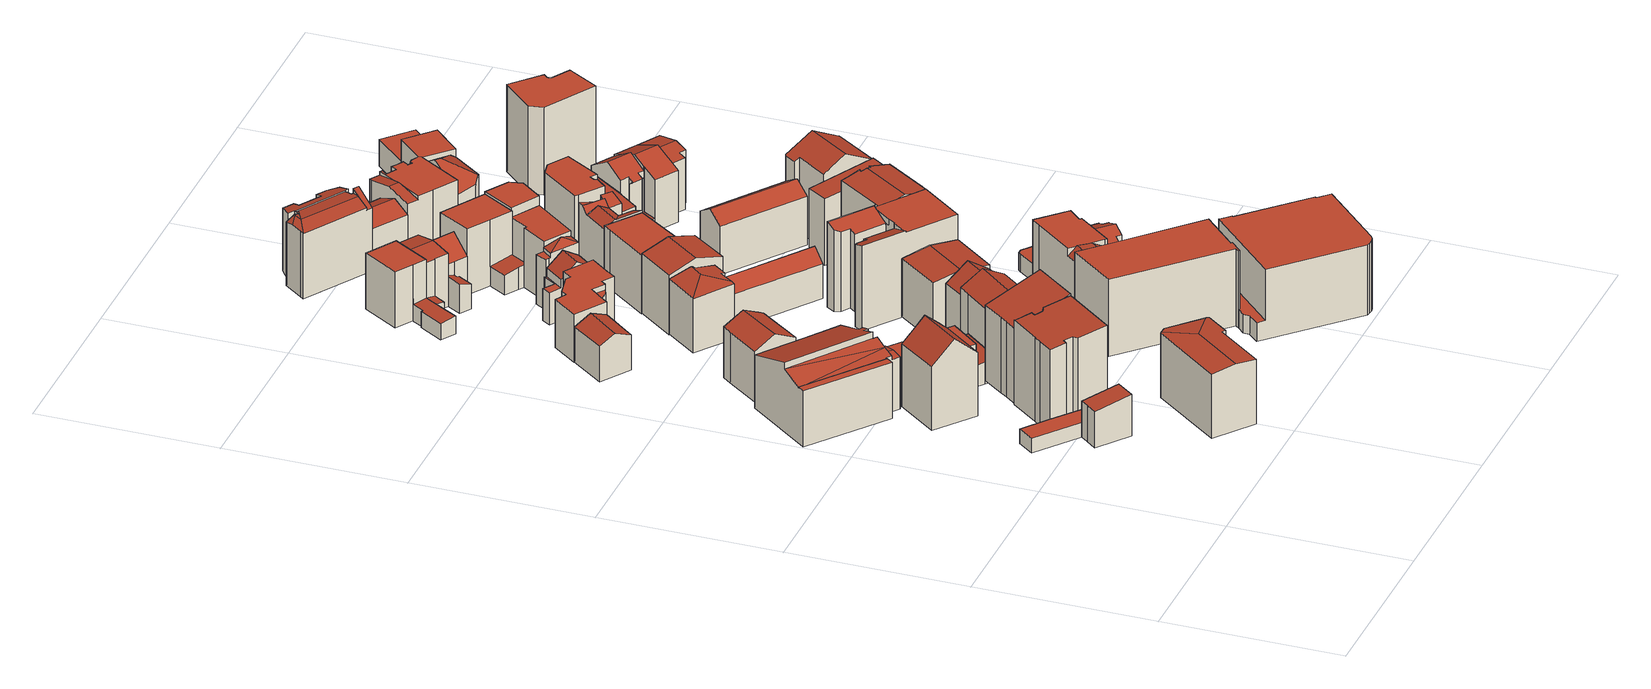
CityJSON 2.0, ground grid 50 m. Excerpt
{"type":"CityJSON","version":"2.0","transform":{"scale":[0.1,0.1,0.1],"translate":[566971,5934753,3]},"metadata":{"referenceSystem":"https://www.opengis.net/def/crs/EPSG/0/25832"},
"CityObjects":{
"building1":{"type":"Building","attributes":{"Gemeindeschluessel":"02000000","Geometrietyp2DReferenz":"3000","function":"31001_1120","roofType":"1000","measuredHeight":12.11,"storeysAboveGround":3},"geometry":[{"type":"MultiSurface","lod":"2","boundaries":[[[0,1,2,3]],[[0,4,5,1]],[[5,4,6,7]],[[8,7,6,9]],[[2,8,9,3]],[[0,3,9,6,4]],[[1,5,7,8,2]]],"semantics":{"surfaces":[{"type":"WallSurface"},{"type":"GroundSurface"},{"type":"RoofSurface"}],"values":[0,0,0,0,0,1,2]}}]},
"building2":{"type":"Building","attributes":{"Gemeindeschluessel":"02000000","Geometrietyp2DReferenz":"3000","function":"31001_1120","roofType":"1000","measuredHeight":4.29,"storeysAboveGround":4},"geometry":[{"type":"MultiSurface","lod":"2","boundaries":[[[10,11,12,13]],[[14,15,16,4]],[[15,14,13,12]],[[4,16,17,18]],[[11,10,18,17]],[[18,10,13,14,4]],[[11,17,16,15,12]]],"semantics":{"surfaces":[{"type":"WallSurface"},{"type":"GroundSurface"},{"type":"RoofSurface"}],"values":[0,0,0,0,0,1,2]}}]},
"building3":{"type":"Building","attributes":{"Gemeindeschluessel":"02000000","Geometrietyp2DReferenz":"3000","function":"31001_1010","roofType":"3100","measuredHeight":24.56,"storeysAboveGround":5},"geometry":[{"type":"MultiSurface","lod":"2","boundaries":[[[19,20,21,22,23]],[[24,23,22,25]],[[25,22,21,26]],[[27,28,29,24,25,26]],[[24,29,30,19,23]],[[27,26,21,20,31]],[[30,29,28,32]],[[32,28,27,31]],[[32,31,20,19,30]]],"semantics":{"surfaces":[{"type":"RoofSurface"},{"type":"WallSurface"},{"type":"GroundSurface"}],"values":[0,1,1,2,1,1,1,1,0]}}]},
"building4":{"type":"Building","attributes":{"Gemeindeschluessel":"02000000","Geometrietyp2DReferenz":"3000","function":"31001_3030","roofType":"2100","measuredHeight":20.16,"storeysAboveGround":3},"geometry":[{"type":"MultiSurface","lod":"2","boundaries":[[[33,34,35,36]],[[37,38,39]],[[40,41,42,37,39]],[[43,44,45,46,47,48,49,50,51]],[[37,52,53,54,38]],[[55,56,57,58]],[[56,59,60,57]],[[39,35,34,40]],[[61,51,50,62]],[[62,50,49,63]],[[63,49,48,64]],[[64,48,47,65]],[[65,47,46,66]],[[54,45,44,38]],[[67,68,69,70,71,72,73,61,62,63,64,65,66]],[[73,72,36,35,39,38,44,43]],[[69,68,59,56,55]],[[68,67,53,52,60,59]],[[67,66,46,45,54,53]],[[61,73,43,51]],[[70,69,55,58,42,41]],[[58,57,60,52,37,42]],[[72,71,33,36]],[[71,70,41,40,34,33]]],"semantics":{"surfaces":[{"type":"RoofSurface"},{"type":"WallSurface"},{"type":"GroundSurface"}],"values":[0,0,0,0,0,0,0,1,1,1,1,1,1,1,2,1,1,1,1,1,1,1,1,1]}}]},
"building5":{"type":"Building","attributes":{"Gemeindeschluessel":"02000000","Geometrietyp2DReferenz":"3000","function":"31001_1120","roofType":"1000","measuredHeight":26.49,"storeysAboveGround":6},"geometry":[{"type":"MultiSurface","lod":"2","boundaries":[[[74,75,76,77]],[[77,76,78,79]],[[79,78,80,81]],[[81,80,82,83]],[[83,82,84,85]],[[85,84,86,87]],[[87,86,88,89]],[[89,88,90,91]],[[92,93,94,95]],[[95,94,96,97]],[[97,96,98,99]],[[99,98,100,101]],[[101,100,75,74]],[[102,103,93,92]],[[103,102,91,90]],[[91,102,92,95,97,99,101,74,77,79,81,83,85,87,89]],[[103,90,88,86,84,82,80,78,76,75,100,98,96,94,93]]],"semantics":{"surfaces":[{"type":"WallSurface"},{"type":"GroundSurface"},{"type":"RoofSurface"}],"values":[0,0,0,0,0,0,0,0,0,0,0,0,0,0,0,1,2]}}]},
"building6":{"type":"Building","attributes":{"Gemeindeschluessel":"02000000","Geometrietyp2DReferenz":"3000","function":"31001_1120","roofType":"3200","measuredHeight":19.42,"storeysAboveGround":4},"geometry":[{"type":"MultiSurface","lod":"2","boundaries":[[[104,105,106,107,108]],[[109,110,111,112,113,105,104]],[[114,108,107,115]],[[116,112,111,117]],[[117,111,110,118]],[[118,110,109,119]],[[114,115,120,116,117,118,119]],[[121,120,115,107,106]],[[114,119,109,104,108]],[[113,112,116,120,121]],[[113,121,106,105]]],"semantics":{"surfaces":[{"type":"RoofSurface"},{"type":"WallSurface"},{"type":"GroundSurface"}],"values":[0,0,1,1,1,1,2,1,1,1,0]}}]},
"building7":{"type":"Building","attributes":{"Gemeindeschluessel":"02000000","Geometrietyp2DReferenz":"3000","function":"31001_1010","roofType":"3100","measuredHeight":17.75,"storeysAboveGround":4},"geometry":[{"type":"MultiSurface","lod":"2","boundaries":[[[122,123,124,125]],[[125,124,126,127]],[[128,129,130,131]],[[131,130,132,133]],[[134,135,136,137]],[[128,131,133,138,122,125,127,134,137]],[[135,134,127,126,139]],[[140,138,133,132,141]],[[129,128,137,136]],[[123,122,138,140]],[[129,136,135,139,141,132,130]],[[123,140,141,139,126,124]]],"semantics":{"surfaces":[{"type":"WallSurface"},{"type":"GroundSurface"},{"type":"RoofSurface"}],"values":[0,0,0,0,0,1,0,0,0,0,2,2]}}]},
"building8":{"type":"Building","attributes":{"Gemeindeschluessel":"02000000","Geometrietyp2DReferenz":"3000","function":"31001_1120","roofType":"2100","measuredHeight":27.1,"storeysAboveGround":6},"geometry":[{"type":"MultiSurface","lod":"2","boundaries":[[[142,143,144,145,146,147,148,149]],[[150,151,152,153,154,155,156,157]],[[154,149,148,155]],[[155,148,147,156]],[[156,147,146,157]],[[150,145,144,151]],[[151,144,143,152]],[[154,153,142,149]],[[153,152,143,142]],[[150,157,146,145]]],"semantics":{"surfaces":[{"type":"RoofSurface"},{"type":"GroundSurface"},{"type":"WallSurface"}],"values":[0,1,2,2,2,2,2,2,2,2]}}]},
"building9":{"type":"Building","attributes":{"Gemeindeschluessel":"02000000","Geometrietyp2DReferenz":"3000","function":"31001_1010","roofType":"1000","measuredHeight":12.59,"storeysAboveGround":3},"geometry":[{"type":"MultiSurface","lod":"2","boundaries":[[[158,159,160,161]],[[161,160,162,163]],[[163,162,164,165]],[[166,167,168,169]],[[169,168,159,158]],[[170,171,172,173]],[[174,175,176,177]],[[178,179,180,181]],[[181,180,182,183]],[[184,185,186,187]],[[188,189,190,191]],[[172,171,182,180,179,176,175,192,164,162,160,159,168,167]],[[193,192,175,174,194,195]],[[184,187,178,181,183,170,173,166,169,158,161,163,165,193,195,188,191]],[[185,184,191,190]],[[189,188,195,194]],[[178,187,186,177,176,179]],[[170,183,182,171]],[[166,173,172,167]],[[193,165,164,192]],[[189,194,174,177,186,185,190]]],"semantics":{"surfaces":[{"type":"WallSurface"},{"type":"RoofSurface"},{"type":"GroundSurface"}],"values":[0,0,0,0,0,0,0,0,0,0,0,1,0,2,0,0,0,0,0,0,1]}}]},
"building10":{"type":"Building","attributes":{"Gemeindeschluessel":"02000000","Geometrietyp2DReferenz":"3000","function":"31001_2100","roofType":"3100","measuredHeight":12.38,"storeysAboveGround":2},"geometry":[{"type":"MultiSurface","lod":"2","boundaries":[[[196,197,198,199]],[[200,201,199,198,202]],[[203,204,197,196,205]],[[205,196,199,201]],[[202,198,197,204]],[[205,201,200,203]],[[202,204,203,200]]],"semantics":{"surfaces":[{"type":"GroundSurface"},{"type":"WallSurface"},{"type":"RoofSurface"}],"values":[0,1,1,1,1,2,2]}}]},
"building11":{"type":"Building","attributes":{"Gemeindeschluessel":"02000000","Geometrietyp2DReferenz":"3000","function":"31001_1120","roofType":"3100","measuredHeight":21.07,"storeysAboveGround":5},"geometry":[{"type":"MultiSurface","lod":"2","boundaries":[[[206,207,208,209,210]],[[211,212,207,206]],[[213,210,209,214]],[[214,209,208,215]],[[216,212,211,217]],[[217,211,206,210,213]],[[215,208,207,212,216]],[[215,216,217,213,214]]],"semantics":{"surfaces":[{"type":"RoofSurface"},{"type":"WallSurface"},{"type":"GroundSurface"}],"values":[0,0,1,1,1,1,1,2]}}]},
"building12":{"type":"Building","attributes":{"Gemeindeschluessel":"02000000","Geometrietyp2DReferenz":"3000","function":"31001_1010","roofType":"1000","measuredHeight":13.94,"storeysAboveGround":4},"geometry":[{"type":"MultiSurface","lod":"2","boundaries":[[[218,219,220,221,222]],[[221,223,224,222]],[[225,226,227,228]],[[228,227,229,230]],[[230,229,231,232]],[[232,231,233,234]],[[235,219,218,236]],[[237,238,239,240]],[[241,242,243,244]],[[220,245,223,221]],[[246,241,244,235,236,247,248,249,225,228,230,232,234,250,237,240]],[[251,252,224,223,245,243,242,253,239,238,254,233,231,229,227,226,255]],[[254,238,237,250]],[[253,242,241,246]],[[239,253,246,240]],[[235,244,243,245,220,219]],[[233,254,250,234]],[[251,255,249,248]],[[252,251,248,247]],[[247,236,218,222,224,252]],[[255,226,225,249]]],"semantics":{"surfaces":[{"type":"RoofSurface"},{"type":"WallSurface"},{"type":"GroundSurface"}],"values":[0,1,1,1,1,1,1,1,1,1,2,0,1,1,1,1,1,1,1,1,1]}}]},
"building13":{"type":"Building","attributes":{"Gemeindeschluessel":"02000000","Geometrietyp2DReferenz":"3000","function":"31001_1120","roofType":"3200","measuredHeight":17.28,"storeysAboveGround":5},"geometry":[{"type":"MultiSurface","lod":"2","boundaries":[[[256,257,258,259,260]],[[258,261,262,259]],[[257,263,264,265,266,267,261,258]],[[268,256,260,269]],[[270,267,266,271]],[[271,266,265,272]],[[272,265,264,273]],[[273,264,263,274]],[[268,269,275,270,271,272,273,274]],[[270,275,262,261,267]],[[268,274,263,257,256]],[[275,269,260,259,262]]],"semantics":{"surfaces":[{"type":"RoofSurface"},{"type":"WallSurface"},{"type":"GroundSurface"}],"values":[0,0,0,1,1,1,1,1,2,1,1,1]}}]},
"building14":{"type":"Building","attributes":{"Gemeindeschluessel":"02000000","Geometrietyp2DReferenz":"3000","function":"31001_1120","roofType":"3100","measuredHeight":19.85,"storeysAboveGround":4},"geometry":[{"type":"MultiSurface","lod":"2","boundaries":[[[216,215,276,277]],[[278,279,277,276,280]],[[281,282,215,216,283]],[[283,216,277,279]],[[280,276,215,282]],[[283,279,278,281]],[[280,282,281,278]]],"semantics":{"surfaces":[{"type":"GroundSurface"},{"type":"WallSurface"},{"type":"RoofSurface"}],"values":[0,1,1,1,1,2,2]}}]},
"building15":{"type":"Building","attributes":{"Gemeindeschluessel":"02000000","Geometrietyp2DReferenz":"3000","function":"31001_1010","roofType":"1000","measuredHeight":16.3,"storeysAboveGround":4},"geometry":[{"type":"MultiSurface","lod":"2","boundaries":[[[284,285,286,287]],[[288,289,290,291]],[[292,293,294,295]],[[296,297,298,299]],[[300,301,285,284]],[[288,291,300,284,287,302,292,295,303]],[[289,288,303,304,297,296]],[[293,292,302,305]],[[304,303,295,294]],[[301,300,291,290]],[[302,287,286,299,298,305]],[[304,294,293,305,298,297]],[[301,290,289,296,299,286,285]]],"semantics":{"surfaces":[{"type":"WallSurface"},{"type":"GroundSurface"},{"type":"RoofSurface"}],"values":[0,0,0,0,0,1,0,0,0,0,0,2,2]}}]},
"building16":{"type":"Building","attributes":{"Gemeindeschluessel":"02000000","Geometrietyp2DReferenz":"3000","function":"31001_1120","roofType":"1000","measuredHeight":22.45,"storeysAboveGround":7},"geometry":[{"type":"MultiSurface","lod":"2","boundaries":[[[306,307,308,309]],[[309,308,310,311]],[[312,313,314,315]],[[316,317,318,319]],[[318,317,310,308,307,320,321,314,313]],[[316,319,312,315,322,323,306,309,311]],[[312,319,318,313]],[[316,311,310,317]],[[306,323,320,307]],[[323,322,321,320]],[[322,315,314,321]]],"semantics":{"surfaces":[{"type":"WallSurface"},{"type":"RoofSurface"},{"type":"GroundSurface"}],"values":[0,0,0,0,1,2,0,0,0,0,0]}}]},
"building17":{"type":"Building","attributes":{"Gemeindeschluessel":"02000000","Geometrietyp2DReferenz":"3000","function":"31001_1010","roofType":"3100","measuredHeight":19.63,"storeysAboveGround":4},"geometry":[{"type":"MultiSurface","lod":"2","boundaries":[[[324,325,326,327]],[[328,327,326,329]],[[330,331,328,329]],[[328,331,332,324,327]],[[333,330,329,326,325]],[[332,331,330,333]],[[332,333,325,324]]],"semantics":{"surfaces":[{"type":"RoofSurface"},{"type":"WallSurface"},{"type":"GroundSurface"}],"values":[0,1,2,1,1,1,0]}}]},
"building18":{"type":"Building","attributes":{"Gemeindeschluessel":"02000000","Geometrietyp2DReferenz":"3000","function":"31001_1010","roofType":"3100","measuredHeight":15.16,"storeysAboveGround":3},"geometry":[{"type":"MultiSurface","lod":"2","boundaries":[[[334,335,336,337]],[[337,336,338,339]],[[340,341,342,343]],[[344,345,346,347,348,335,334]],[[344,334,337,339,340,343,349,350]],[[345,344,350,351]],[[350,349,352,353,351]],[[349,343,342,354,355,352]],[[355,354,348,347]],[[341,340,339,338]],[[346,345,351,353]],[[346,353,352,355,347]],[[341,338,336,335,348,354,342]]],"semantics":{"surfaces":[{"type":"WallSurface"},{"type":"GroundSurface"},{"type":"RoofSurface"}],"values":[0,0,0,0,1,0,0,0,0,0,2,2,2]}}]},
"building19":{"type":"Building","attributes":{"Gemeindeschluessel":"02000000","Geometrietyp2DReferenz":"3000","function":"31001_1120","roofType":"3100","measuredHeight":17.85,"storeysAboveGround":6},"geometry":[{"type":"MultiSurface","lod":"2","boundaries":[[[356,357,358,359,360]],[[356,360,361,362]],[[363,364,362,361,365]],[[357,356,362,364]],[[365,361,360,359]],[[357,364,363,358]],[[365,359,358,363]]],"semantics":{"surfaces":[{"type":"WallSurface"},{"type":"GroundSurface"},{"type":"RoofSurface"}],"values":[0,1,0,0,0,2,2]}}]},
"building20":{"type":"Building","attributes":{"Gemeindeschluessel":"02000000","Geometrietyp2DReferenz":"3000","function":"31001_1010","roofType":"3100","measuredHeight":16.38,"storeysAboveGround":4},"geometry":[{"type":"MultiSurface","lod":"2","boundaries":[[[366,367,368,369]],[[370,366,369,371]],[[367,372,373,368]],[[374,375,370,371,376,377]],[[376,371,369,368,373,378,379]],[[380,377,376,379]],[[374,377,380,381,382]],[[383,375,374,382]],[[370,375,383,372,367,366]],[[381,380,379,378]],[[381,378,373,372,383,382]]],"semantics":{"surfaces":[{"type":"RoofSurface"},{"type":"WallSurface"},{"type":"GroundSurface"}],"values":[0,1,1,2,1,1,1,1,1,0,0]}}]},
"building21":{"type":"Building","attributes":{"Gemeindeschluessel":"02000000","Geometrietyp2DReferenz":"3000","function":"31001_1010","roofType":"3100","measuredHeight":13.54,"storeysAboveGround":3},"geometry":[{"type":"MultiSurface","lod":"2","boundaries":[[[384,385,386,387,388]],[[385,389,390,391,386]],[[392,388,387,393]],[[394,384,388,392]],[[395,391,390,396]],[[396,390,389,397]],[[397,389,385,384,394]],[[393,387,386,391,395]],[[393,395,396,397,394,392]]],"semantics":{"surfaces":[{"type":"RoofSurface"},{"type":"WallSurface"},{"type":"GroundSurface"}],"values":[0,0,1,1,1,1,1,1,2]}}]},
"building22":{"type":"Building","attributes":{"Gemeindeschluessel":"02000000","Geometrietyp2DReferenz":"3000","function":"31001_1010","roofType":"3100","measuredHeight":16.04,"storeysAboveGround":3},"geometry":[{"type":"MultiSurface","lod":"2","boundaries":[[[398,399,400,401,402,403,404]],[[405,404,403,374]],[[406,400,399,407]],[[407,399,398,408]],[[408,398,404,405]],[[401,409,410,402]],[[411,412,406,407,408,405,374,377,413]],[[377,374,403,402,410,414,415]],[[411,413,416,417,418]],[[416,413,377,415]],[[409,412,411,418]],[[406,412,409,401,400]],[[417,416,415,414]],[[417,414,410,409,418]]],"semantics":{"surfaces":[{"type":"RoofSurface"},{"type":"WallSurface"},{"type":"GroundSurface"}],"values":[0,1,1,1,1,1,2,1,1,1,1,1,0,0]}}]},
"building23":{"type":"Building","attributes":{"Gemeindeschluessel":"02000000","Geometrietyp2DReferenz":"3000","function":"31001_1120","roofType":"1000","measuredHeight":22.82,"storeysAboveGround":5},"geometry":[{"type":"MultiSurface","lod":"2","boundaries":[[[419,420,421,422,423]],[[424,425,426,420,419]],[[427,428,425,424]],[[429,430,431,432,433,434]],[[432,435,436,437,438,439,433]],[[438,440,439]],[[421,441,422]],[[442,443,444,445]],[[445,444,446,447]],[[447,446,448,449]],[[450,431,430,451]],[[451,430,429,452]],[[453,437,436,454]],[[454,436,435,455]],[[453,454,455,450,451,452,456,457,458,442,445,447,449,459,460]],[[443,442,458,423,422,441]],[[458,457,427,424,419,423]],[[461,434,433,439,462]],[[453,460,440,438,437]],[[450,455,435,432,431]],[[460,459,463,462,439,440]],[[463,459,449,448]],[[426,425,428,464]],[[457,456,465,464,428,427]],[[456,452,429,434,461,465]],[[421,420,426]],[[421,426,464,465,461,462,463,448,446,444,443,441]]],"semantics":{"surfaces":[{"type":"RoofSurface"},{"type":"WallSurface"},{"type":"GroundSurface"}],"values":[0,0,0,0,0,0,1,1,1,1,1,1,1,1,2,1,1,1,1,1,1,1,1,1,1,1,0]}}]},
"building24":{"type":"Building","attributes":{"Gemeindeschluessel":"02000000","Geometrietyp2DReferenz":"3000","function":"31001_1120","roofType":"1000","measuredHeight":24.79,"storeysAboveGround":6},"geometry":[{"type":"MultiSurface","lod":"2","boundaries":[[[466,467,468,469,470,471,472,473]],[[474,475,476]],[[477,473,472,478]],[[478,472,471,479]],[[479,471,470,480]],[[480,470,469,481]],[[467,466,482]],[[483,484,485,486]],[[487,488,489]],[[490,491,492,493]],[[493,492,484,483]],[[467,494,468]],[[495,476,475,496,497,498]],[[499,477,478,479,480,481,497,496,500,490,493,483,486,501]],[[502,487,489,495,498,494,467,482,503]],[[477,499,503,482,466,473]],[[487,502,501,486,485,488]],[[502,503,499,501]],[[495,489,474,476]],[[491,490,500,504]],[[504,500,496,475]],[[497,481,469,468,494,498]],[[504,475,474,489,488,485,484,492,491]]],"semantics":{"surfaces":[{"type":"RoofSurface"},{"type":"WallSurface"},{"type":"GroundSurface"}],"values":[0,0,1,1,1,1,1,1,1,1,1,1,1,2,0,1,1,1,1,1,1,1,0]}}]},
"building25":{"type":"Building","attributes":{"Gemeindeschluessel":"02000000","Geometrietyp2DReferenz":"3000","function":"31001_1010","roofType":"1000","measuredHeight":16.93,"storeysAboveGround":5},"geometry":[{"type":"MultiSurface","lod":"2","boundaries":[[[505,506,507,508]],[[508,507,509,510]],[[510,509,511,512]],[[513,514,515,516]],[[516,515,506,505]],[[517,518,514,513]],[[512,511,518,517]],[[512,517,513,516,505,508,510]],[[518,511,509,507,506,515,514]]],"semantics":{"surfaces":[{"type":"WallSurface"},{"type":"GroundSurface"},{"type":"RoofSurface"}],"values":[0,0,0,0,0,0,0,1,2]}}]},
"building26":{"type":"Building","attributes":{"Gemeindeschluessel":"02000000","Geometrietyp2DReferenz":"3000","function":"31001_2010","roofType":"1000","measuredHeight":4.98},"geometry":[{"type":"MultiSurface","lod":"2","boundaries":[[[519,520,521,522]],[[519,523,524,520]],[[523,525,526,524]],[[526,525,527,528]],[[521,528,527,522]],[[523,519,522,527,525]],[[520,524,526,528,521]]],"semantics":{"surfaces":[{"type":"WallSurface"},{"type":"GroundSurface"},{"type":"RoofSurface"}],"values":[0,0,0,0,0,1,2]}}]},
"building27":{"type":"Building","attributes":{"Gemeindeschluessel":"02000000","Geometrietyp2DReferenz":"3000","function":"31001_1010","roofType":"1000","measuredHeight":18.12,"storeysAboveGround":4},"geometry":[{"type":"MultiSurface","lod":"2","boundaries":[[[529,530,531,532,533]],[[534,535,536,537,538]],[[539,535,534]],[[535,540,541,542,543,536]],[[539,540,535]],[[544,533,532,545]],[[546,529,533,544]],[[530,538,537,531]],[[541,547,548,542]],[[549,539,534,538,530,529,546]],[[549,546,544,545,550,551,552,553,554]],[[555,556,557,548,547,558]],[[550,545,532,531,537,536,543]],[[548,557,551,550,543,542]],[[549,554,558,547,541,540,539]],[[555,558,554,553]],[[556,555,553,552]],[[557,556,552,551]]],"semantics":{"surfaces":[{"type":"RoofSurface"},{"type":"WallSurface"},{"type":"GroundSurface"}],"values":[0,0,0,0,0,1,1,1,1,1,2,0,1,1,1,1,1,1]}}]},
"building28":{"type":"Building","attributes":{"Gemeindeschluessel":"02000000","Geometrietyp2DReferenz":"3000","function":"31001_2010","roofType":"1000","measuredHeight":20.2,"storeysAboveGround":6},"geometry":[{"type":"MultiSurface","lod":"2","boundaries":[[[559,560,561,562,563,564,565,566,567,568,569,570,571,572]],[[573,574,575,576]],[[576,575,577,578]],[[578,577,579,319]],[[319,579,580,316]],[[316,580,581,311]],[[311,581,582,309]],[[309,582,583,306]],[[306,583,584,585]],[[586,572,571,587]],[[587,571,570,588]],[[589,570,569,590]],[[590,569,568,591]],[[591,568,567,592]],[[592,567,566,593]],[[593,566,565,594]],[[594,565,564,595]],[[595,564,563,596]],[[596,563,562,597]],[[597,562,561,598]],[[598,561,560,599]],[[599,560,559,600]],[[601,602,603,604]],[[573,576,578,319,316,311,309,306,585,601,604,605,589,590,591,592,593,594,595,596,597,598,599,600]],[[603,602,584,583,582,581,580,579,577,575,574,586,587,588,606]],[[603,606,605,604]],[[589,605,606,588,570]],[[573,600,559,572,586,574]],[[584,602,601,585]]],"semantics":{"surfaces":[{"type":"RoofSurface"},{"type":"WallSurface"},{"type":"GroundSurface"}],"values":[0,1,1,1,1,1,1,1,1,1,1,1,1,1,1,1,1,1,1,1,1,1,1,2,0,1,1,1,1]}}]},
"building29":{"type":"Building","attributes":{"Gemeindeschluessel":"02000000","Geometrietyp2DReferenz":"3000","function":"31001_1120","roofType":"3100","measuredHeight":20.59,"storeysAboveGround":5},"geometry":[{"type":"MultiSurface","lod":"2","boundaries":[[[607,608,609,610,611]],[[612,613,608,607]],[[613,614,608]],[[615,616,617]],[[615,618,619,616]],[[620,621,622,623,624]],[[625,626,627,628]],[[629,630,626,625]],[[631,632,633,634]],[[634,633,635,636]],[[636,635,637,638]],[[638,637,639,640]],[[640,639,641,642]],[[642,641,643,644]],[[644,643,645,646]],[[624,623,647]],[[648,622,621,649]],[[650,617,616,619,630,629]],[[614,613,612,617,650,651,652]],[[653,648,649,654,655,651,650,629,625,628,631,634,636,638,640,642,644,646]],[[656,654,649,621,620,657]],[[652,651,655,610,609]],[[618,615,658,645]],[[632,631,628,627]],[[648,653,659,647,623,622]],[[653,646,645,658,659]],[[620,624,660,657]],[[655,654,656,611,610]],[[632,627,626,630,619,618,645,643,641,639,637,635,633]],[[660,624,647,659,658,615,617,612,607]],[[652,609,608,614]],[[660,607,611,656,657]]],"semantics":{"surfaces":[{"type":"RoofSurface"},{"type":"WallSurface"},{"type":"GroundSurface"}],"values":[0,0,0,0,0,0,1,1,1,1,1,1,1,1,1,1,1,1,1,2,1,1,1,1,1,1,1,1,0,0,0,0]}}]},
"building30":{"type":"Building","attributes":{"Gemeindeschluessel":"02000000","Geometrietyp2DReferenz":"3000","function":"31001_3040","roofType":"1000","measuredHeight":19.23,"storeysAboveGround":5},"geometry":[{"type":"MultiSurface","lod":"2","boundaries":[[[661,662,663,664,665,666]],[[411,667,668,413]],[[669,663,662,670]],[[670,662,661,671]],[[671,661,666,672]],[[664,673,674,665]],[[669,670,671,672,675,411,413,676]],[[673,664,663,669,676,677]],[[675,672,666,665,674]],[[667,411,675,674]],[[677,676,413,668]],[[677,668,667,674,673]]],"semantics":{"surfaces":[{"type":"RoofSurface"},{"type":"WallSurface"},{"type":"GroundSurface"}],"values":[0,1,1,1,1,1,2,1,1,1,1,0]}}]},
"building31":{"type":"Building","attributes":{"Gemeindeschluessel":"02000000","Geometrietyp2DReferenz":"3000","function":"31001_2010","roofType":"1000","measuredHeight":4.92,"storeysAboveGround":1},"geometry":[{"type":"MultiSurface","lod":"2","boundaries":[[[678,679,680,681,682]],[[683,684,685,686,687]],[[683,682,681,684]],[[684,681,680,685]],[[685,680,679,686]],[[686,679,678,687]],[[683,687,678,682]]],"semantics":{"surfaces":[{"type":"RoofSurface"},{"type":"GroundSurface"},{"type":"WallSurface"}],"values":[0,1,2,2,2,2,2]}}]},
"building32":{"type":"Building","attributes":{"Gemeindeschluessel":"02000000","Geometrietyp2DReferenz":"3000","function":"31001_1120","roofType":"3100","measuredHeight":17.71,"storeysAboveGround":5},"geometry":[{"type":"MultiSurface","lod":"2","boundaries":[[[688,689,690,691,692]],[[690,693,694,695,691]],[[695,696,691]],[[697,693,689,698,699,700]],[[701,702,703,704]],[[704,703,705,512]],[[693,697,694]],[[706,700,699,707]],[[707,699,698,708]],[[512,705,709,710,711,510]],[[712,696,695,694,697,700,706]],[[692,691,696,712,510,711]],[[713,701,704,512,510,712,706,707,708]],[[701,713,689,688,714,702]],[[713,708,698,689]],[[693,690,689]],[[692,715,688]],[[709,705,703,702,714]],[[710,709,714,688,715]],[[710,715,692,711]]],"semantics":{"surfaces":[{"type":"RoofSurface"},{"type":"WallSurface"},{"type":"GroundSurface"}],"values":[0,0,0,0,1,1,1,1,1,1,1,1,2,1,1,1,1,0,0,0]}}]},
"building33":{"type":"Building","attributes":{"Gemeindeschluessel":"02000000","Geometrietyp2DReferenz":"3000","function":"31001_1010","roofType":"1000","measuredHeight":20.03,"storeysAboveGround":5},"geometry":[{"type":"MultiSurface","lod":"2","boundaries":[[[553,716,717,718]],[[718,717,719,720]],[[554,721,716,553]],[[722,723,721,554]],[[723,722,720,719]],[[720,722,554,553,718]],[[723,719,717,716,721]]],"semantics":{"surfaces":[{"type":"WallSurface"},{"type":"GroundSurface"},{"type":"RoofSurface"}],"values":[0,0,0,0,0,1,2]}}]},
"building34":{"type":"Building","attributes":{"Gemeindeschluessel":"02000000","Geometrietyp2DReferenz":"3000","function":"31001_1120","roofType":"3100","measuredHeight":14.49,"storeysAboveGround":3},"geometry":[{"type":"MultiSurface","lod":"2","boundaries":[[[724,649,725,726]],[[727,728,725,649,729]],[[730,731,724,726,732]],[[732,726,725,728]],[[729,649,724,731]],[[732,728,727,730]],[[729,731,730,727]]],"semantics":{"surfaces":[{"type":"GroundSurface"},{"type":"WallSurface"},{"type":"RoofSurface"}],"values":[0,1,1,1,1,2,2]}}]},
"building35":{"type":"Building","attributes":{"Gemeindeschluessel":"02000000","Geometrietyp2DReferenz":"3000","function":"31001_1130","roofType":"3100","measuredHeight":24.69,"storeysAboveGround":6},"geometry":[{"type":"MultiSurface","lod":"2","boundaries":[[[733,734,735,736]],[[736,735,737,738]],[[739,740,741,742]],[[742,741,743,744]],[[745,746,747,748]],[[748,747,749,750]],[[750,749,751,752]],[[753,754,740,739]],[[752,751,755,756]],[[756,755,757,758]],[[758,757,759,734,733]],[[753,739,742,744,745,748,750,752,756,758,733,736,738]],[[745,744,743,760,746]],[[754,753,738,737]],[[759,757,755,751,749,747,746,760]],[[754,737,735,734,759,760,743,741,740]]],"semantics":{"surfaces":[{"type":"WallSurface"},{"type":"GroundSurface"},{"type":"RoofSurface"}],"values":[0,0,0,0,0,0,0,0,0,0,0,1,0,0,2,2]}}]},
"building36":{"type":"Building","attributes":{"Gemeindeschluessel":"02000000","Geometrietyp2DReferenz":"3000","function":"31001_2080","roofType":"1000","measuredHeight":5.03,"storeysAboveGround":1},"geometry":[{"type":"MultiSurface","lod":"2","boundaries":[[[761,762,763,764]],[[764,763,765,766]],[[766,765,767,768]],[[768,767,769,770]],[[770,769,771,772]],[[772,771,773,774]],[[774,773,775,776]],[[777,778,762,761]],[[776,775,778,777]],[[776,777,761,764,766,768,770,772,774]],[[778,775,773,771,769,767,765,763,762]]],"semantics":{"surfaces":[{"type":"WallSurface"},{"type":"GroundSurface"},{"type":"RoofSurface"}],"values":[0,0,0,0,0,0,0,0,0,1,2]}}]},
"building37":{"type":"Building","attributes":{"Gemeindeschluessel":"02000000","Geometrietyp2DReferenz":"3000","function":"31001_1010","roofType":"3100","measuredHeight":17.08,"storeysAboveGround":4},"geometry":[{"type":"MultiSurface","lod":"2","boundaries":[[[779,780,781,782]],[[780,783,784,785,781]],[[786,779,782,787]],[[788,785,784,789]],[[789,784,783,790]],[[790,783,780,779,786]],[[787,782,781,785,788]],[[787,788,789,790,786]]],"semantics":{"surfaces":[{"type":"RoofSurface"},{"type":"WallSurface"},{"type":"GroundSurface"}],"values":[0,0,1,1,1,1,1,2]}}]},
"building38":{"type":"Building","attributes":{"Gemeindeschluessel":"02000000","Geometrietyp2DReferenz":"3000","function":"31001_1120","roofType":"1000","measuredHeight":20.05,"storeysAboveGround":5},"geometry":[{"type":"MultiSurface","lod":"2","boundaries":[[[791,792,793,794]],[[794,793,795,796]],[[797,798,799,800]],[[800,799,801,802]],[[802,801,803,804]],[[804,803,805,806]],[[806,805,792,791]],[[807,808,795,793,792,805,803,801,799,798]],[[809,797,800,802,804,806,791,794,796,810]],[[809,810,808,807]],[[797,809,807,798]],[[810,796,795,808]]],"semantics":{"surfaces":[{"type":"WallSurface"},{"type":"RoofSurface"},{"type":"GroundSurface"}],"values":[0,0,0,0,0,0,0,1,2,0,0,0]}}]},
"building39":{"type":"Building","attributes":{"Gemeindeschluessel":"02000000","Geometrietyp2DReferenz":"3000","function":"31001_1120","roofType":"1000","measuredHeight":21.61,"storeysAboveGround":5},"geometry":[{"type":"MultiSurface","lod":"2","boundaries":[[[811,812,813,814]],[[815,816,817,818]],[[818,817,819,820]],[[820,819,821,822]],[[822,821,823,824]],[[824,823,825,826]],[[826,825,812,811]],[[827,828,816,815]],[[829,830,828,827]],[[830,829,814,813]],[[814,829,827,815,818,820,822,824,826,811]],[[830,813,812,825,823,821,819,817,816,828]]],"semantics":{"surfaces":[{"type":"WallSurface"},{"type":"GroundSurface"},{"type":"RoofSurface"}],"values":[0,0,0,0,0,0,0,0,0,0,1,2]}}]},
"building40":{"type":"Building","attributes":{"Gemeindeschluessel":"02000000","Geometrietyp2DReferenz":"3000","function":"31001_2070","roofType":"1000","measuredHeight":17.89,"storeysAboveGround":3},"geometry":[{"type":"MultiSurface","lod":"2","boundaries":[[[831,832,833,834,835]],[[834,833,836,837,838,839]],[[840,841,842,843]],[[841,844,845,842]],[[831,846,832]],[[836,847,837]],[[843,837,847,848,840]],[[849,850,851,852]],[[852,851,853,854,855]],[[854,853,856,857]],[[858,859,860,861]],[[861,860,862,863]],[[863,862,864,865]],[[866,867,868,869]],[[869,868,870,871]],[[872,838,837,843]],[[873,874,875,876]],[[877,878,879,880]],[[880,879,881,882]],[[857,856,883,884]],[[885,886,887,873,876,888,889,849,852,855,877,880,882,858,861,863,865,890,866,869,871]],[[891,864,862,860,859,883,856,853,851,850,848,847,836,832,846,870,868,867]],[[875,874,892,872,843,842,845,893]],[[886,885,835,834,839]],[[849,889,844,841,840,848,850]],[[883,859,858,882,881,884]],[[872,892,887,886,839,838]],[[878,877,855,854]],[[889,888,893,845,844]],[[875,893,888,876]],[[892,874,873,887]],[[891,867,866,890]],[[864,891,890,865]],[[885,871,870,846,831,835]],[[832,836,833]],[[878,854,857,884,881,879]]],"semantics":{"surfaces":[{"type":"RoofSurface"},{"type":"WallSurface"},{"type":"GroundSurface"}],"values":[0,0,0,0,1,1,1,1,1,1,1,1,1,1,1,1,1,1,1,1,2,0,0,1,1,1,1,1,1,1,1,1,1,1,1,0]}}]},
"building41":{"type":"Building","attributes":{"Gemeindeschluessel":"02000000","Geometrietyp2DReferenz":"3000","function":"31001_1120","roofType":"1000","measuredHeight":12.75,"storeysAboveGround":3},"geometry":[{"type":"MultiSurface","lod":"2","boundaries":[[[810,894,895,896]],[[896,895,897,898]],[[898,897,899,900]],[[900,899,901,902]],[[902,901,903,904]],[[894,810,905,906]],[[906,905,904,903]],[[904,905,810,896,898,900,902]],[[906,903,901,899,897,895,894]]],"semantics":{"surfaces":[{"type":"WallSurface"},{"type":"GroundSurface"},{"type":"RoofSurface"}],"values":[0,0,0,0,0,0,0,1,2]}}]},
"building42":{"type":"Building","attributes":{"Gemeindeschluessel":"02000000","Geometrietyp2DReferenz":"3000","function":"31001_1120","roofType":"3100","measuredHeight":25.47,"storeysAboveGround":6},"geometry":[{"type":"MultiSurface","lod":"2","boundaries":[[[907,908,909,910,911,912,913]],[[914,915,916,913,912]],[[917,911,910,918]],[[918,910,909,919]],[[919,909,908,920]],[[920,908,907,921]],[[922,916,915,923]],[[923,915,914,924]],[[921,907,913,916,922]],[[924,914,912,911,917]],[[924,917,918,919,920,921,922,923]]],"semantics":{"surfaces":[{"type":"RoofSurface"},{"type":"WallSurface"},{"type":"GroundSurface"}],"values":[0,0,1,1,1,1,1,1,1,1,2]}}]},
"building43":{"type":"Building","attributes":{"Gemeindeschluessel":"02000000","Geometrietyp2DReferenz":"3000","function":"31001_1010","roofType":"3100","measuredHeight":18.72,"storeysAboveGround":3},"geometry":[{"type":"MultiSurface","lod":"2","boundaries":[[[925,926,927,928]],[[929,930,931,932,933,934,935,936,937,938,939,940]],[[938,941,942,939]],[[943,925,928,944]],[[945,937,936,946]],[[946,936,935,947]],[[947,935,934,948]],[[926,933,932,927]],[[949,931,930,950]],[[950,930,929,951]],[[951,929,940,898]],[[896,942,941,952]],[[945,946,947,948,943,944,949,950,951,898,896,952]],[[945,952,941,938,937]],[[896,898,940,939,942]],[[943,948,934,933,926,925]],[[949,944,928,927,932,931]]],"semantics":{"surfaces":[{"type":"RoofSurface"},{"type":"WallSurface"},{"type":"GroundSurface"}],"values":[0,0,0,1,1,1,1,1,1,1,1,1,2,1,1,1,1]}}]},
"building44":{"type":"Building","attributes":{"Gemeindeschluessel":"02000000","Geometrietyp2DReferenz":"3000","function":"31001_1120","roofType":"3200","measuredHeight":17.85,"storeysAboveGround":3},"geometry":[{"type":"MultiSurface","lod":"2","boundaries":[[[953,954,955,956,957,958,959]],[[960,958,957,961]],[[961,957,956,962]],[[962,956,955,963]],[[964,965,966,960,961,962,963,967]],[[959,958,960,966,968]],[[969,967,963,955,954]],[[970,964,967,969]],[[968,966,965,971]],[[965,964,970,972,971]],[[970,969,954,953,972]],[[968,971,972,953,959]]],"semantics":{"surfaces":[{"type":"RoofSurface"},{"type":"WallSurface"},{"type":"GroundSurface"}],"values":[0,1,1,1,2,1,1,1,1,1,0,0]}}]},
"building45":{"type":"Building","attributes":{"Gemeindeschluessel":"02000000","Geometrietyp2DReferenz":"3000","function":"31001_1010","roofType":"3100","measuredHeight":18.68,"storeysAboveGround":3},"geometry":[{"type":"MultiSurface","lod":"2","boundaries":[[[973,974,975,976,977,978]],[[973,979,980,974]],[[981,977,976,982]],[[982,976,975,945]],[[983,978,977,981]],[[952,980,979,984]],[[984,979,973,978,983]],[[945,975,974,980,952]],[[945,952,984,983,981,982]]],"semantics":{"surfaces":[{"type":"RoofSurface"},{"type":"WallSurface"},{"type":"GroundSurface"}],"values":[0,0,1,1,1,1,1,1,2]}}]},
"building46":{"type":"Building","attributes":{"Gemeindeschluessel":"02000000","Geometrietyp2DReferenz":"3000","function":"31001_1010","roofType":"3100","measuredHeight":16.34,"storeysAboveGround":3},"geometry":[{"type":"MultiSurface","lod":"2","boundaries":[[[985,986,987,988,989,990]],[[988,991,992,989]],[[993,987,986,994]],[[994,986,985,995]],[[995,985,990,996]],[[984,992,991,997]],[[997,991,988,987,993]],[[996,990,989,992,984]],[[996,984,997,993,994,995]]],"semantics":{"surfaces":[{"type":"RoofSurface"},{"type":"WallSurface"},{"type":"GroundSurface"}],"values":[0,0,1,1,1,1,1,1,2]}}]},
"building47":{"type":"Building","attributes":{"Gemeindeschluessel":"02000000","Geometrietyp2DReferenz":"3000","function":"31001_1120","roofType":"1000","measuredHeight":14.21,"storeysAboveGround":4},"geometry":[{"type":"MultiSurface","lod":"2","boundaries":[[[998,999,1000,1001]],[[1002,1003,1004,1005]],[[1002,1001,1000,1003]],[[1003,1000,999,1004]],[[1004,999,998,1005]],[[1005,998,1001,1002]]],"semantics":{"surfaces":[{"type":"RoofSurface"},{"type":"GroundSurface"},{"type":"WallSurface"}],"values":[0,1,2,2,2,2]}}]},
"building48":{"type":"Building","attributes":{"Gemeindeschluessel":"02000000","Geometrietyp2DReferenz":"3000","function":"31001_1120","roofType":"1000","measuredHeight":7.75,"storeysAboveGround":2},"geometry":[{"type":"MultiSurface","lod":"2","boundaries":[[[1006,1007,1008,1009]],[[1010,1011,1012,1013]],[[1010,1009,1008,1011]],[[1011,1008,1007,1012]],[[1012,1007,1006,1013]],[[1013,1006,1009,1010]]],"semantics":{"surfaces":[{"type":"RoofSurface"},{"type":"GroundSurface"},{"type":"WallSurface"}],"values":[0,1,2,2,2,2]}}]},
"building49":{"type":"Building","attributes":{"Gemeindeschluessel":"02000000","Geometrietyp2DReferenz":"3000","function":"31001_1120","roofType":"1000","measuredHeight":25.48,"storeysAboveGround":6},"geometry":[{"type":"MultiSurface","lod":"2","boundaries":[[[1014,1015,1016,1017]],[[1017,1016,1018,1019]],[[1019,1018,1020,1021]],[[1022,1023,1024,1025]],[[1026,1020,1018,1016,1015,1027,1024,1023]],[[1028,1022,1025,1029,1014,1017,1019,1021]],[[1022,1028,1026,1023]],[[1028,1021,1020,1026]],[[1014,1029,1027,1015]],[[1029,1025,1024,1027]]],"semantics":{"surfaces":[{"type":"WallSurface"},{"type":"RoofSurface"},{"type":"GroundSurface"}],"values":[0,0,0,0,1,2,0,0,0,0]}}]}
},
"vertices":[
[293,358,37],[293,358,158],[205,425,142],[205,425,37],[331,407,37],[331,407,158],[245,475,37],[245,475,142],[229,454,142],[229,454,37],
[163,610,37],[163,610,79],[235,555,79],[235,555,37],[365,450,37],[365,450,79],[331,407,79],[129,565,79],[129,565,37],
[290,909,280],[204,798,280],[258,756,219],[344,867,219],[321,885,245],[321,885,35],[344,867,35],[258,756,35],[151,840,35],[235,951,35],[261,931,35],[261,931,247],[151,840,220],[235,951,218],
[214,968,172],[227,986,172],[20,1147,172],[6,1130,172],[263,1006,181],[59,1199,193],[20,1147,169],[227,986,169],[230,991,171],[244,981,172],[145,1310,163],[59,1199,211],[275,1043,211],[298,1075,197],[308,1067,197],[323,1086,189],[311,1094,189],[357,1157,163],[266,1222,163],[285,1034,193],[274,1042,193],[275,1043,193],[265,966,160],[283,990,166],[263,1006,166],[244,981,160],[305,1020,159],[285,1034,159],[266,1222,9],[357,1157,9],[311,1094,9],[323,1086,9],[308,1067,9],[298,1075,9],[274,1042,9],[305,1020,9],[265,966,9],[230,991,9],[214,968,9],[6,1130,9],[145,1310,9],
[235,555,35],[235,555,280],[263,591,280],[263,591,35],[280,611,280],[280,611,35],[342,690,280],[342,690,35],[345,687,280],[345,687,35],[382,658,286],[382,658,35],[374,647,286],[374,647,35],[394,632,289],[394,632,35],[410,637,290],[410,637,35],[365,450,35],[365,450,300],[299,503,290],[299,503,35],[300,518,289],[300,518,35],[280,535,286],[280,535,35],[272,525,286],[272,525,35],[473,587,35],[473,587,300],
[409,123,230],[516,261,230],[503,356,224],[498,356,223],[351,166,223],[457,86,224],[555,214,224],[565,207,223],[612,268,223],[607,274,224],[351,166,36],[498,356,36],[612,268,36],[565,207,36],[555,214,36],[457,86,36],[523,356,36],[523,356,223],
[213,1399,26],[213,1399,173],[231,1422,174],[231,1422,26],[232,1424,174],[232,1424,26],[329,1351,26],[329,1351,173],[311,1327,173],[311,1327,26],[246,1237,173],[246,1237,26],[319,1364,26],[319,1364,180],[332,1355,173],[332,1355,26],[145,1310,26],[281,1390,203],[145,1310,172],[196,1273,203],
[473,587,304],[510,635,304],[515,641,304],[560,700,304],[432,799,252],[387,741,252],[372,721,252],[345,687,252],[560,700,33],[515,641,33],[510,635,33],[473,587,33],[345,687,33],[372,721,33],[387,741,33],[432,799,33],
[261,931,22],[261,931,148],[279,957,148],[279,957,22],[265,966,148],[265,966,22],[305,1020,148],[305,1020,22],[319,933,22],[319,933,148],[297,904,148],[297,904,22],[320,922,22],[320,922,148],[325,928,148],[325,928,22],[476,897,83],[476,897,148],[410,816,148],[410,816,83],[344,867,22],[344,867,148],[321,885,148],[321,885,22],[339,908,148],[339,908,22],[457,779,22],[457,779,89],[432,799,86],[432,799,22],[497,923,22],[497,923,83],[544,886,89],[544,886,22],[311,1029,148],[311,1029,22],[477,897,83],[477,897,22],
[194,1656,22],[112,1711,22],[183,1804,22],[268,1749,22],[226,1776,146],[268,1749,124],[183,1804,124],[153,1684,146],[112,1711,125],[194,1656,124],
[508,740,241],[617,874,241],[566,914,205],[544,886,205],[457,779,205],[560,700,205],[668,834,205],[457,779,30],[544,886,30],[566,914,30],[668,834,30],[560,700,30],
[311,1775,145],[329,1774,145],[348,1782,145],[314,1805,145],[295,1781,145],[314,1805,160],[295,1781,160],[237,1875,20],[237,1875,160],[270,1857,160],[270,1857,20],[279,1873,160],[279,1873,20],[341,1885,160],[341,1885,20],[355,1876,160],[355,1876,20],[329,1774,20],[311,1775,20],[453,1852,20],[453,1852,160],[411,1799,160],[411,1799,20],[360,1795,20],[360,1795,160],[350,1783,160],[350,1783,20],[348,1782,160],[393,1774,20],[294,1782,20],[268,1749,20],[183,1804,20],[372,1903,20],[268,1749,160],[294,1782,160],[393,1774,160],[372,1903,160],[183,1804,160],
[421,1464,185],[427,1473,187],[415,1551,199],[319,1537,185],[319,1537,184],[443,1587,199],[388,1626,185],[456,1513,187],[466,1506,184],[492,1542,185],[442,1578,198],[446,1584,198],[421,1464,26],[319,1537,26],[446,1584,26],[442,1578,26],[492,1542,26],[466,1506,26],[456,1513,26],[388,1626,26],
[608,969,30],[713,890,30],[661,929,229],[713,890,183],[608,969,183],[617,874,229],[566,914,184],[668,834,183],
[217,2225,18],[217,2225,65],[221,2222,66],[221,2222,18],[235,2163,18],[235,2163,70],[218,2133,70],[218,2133,18],[194,2285,18],[194,2285,181],[256,2386,181],[256,2386,18],[277,2233,70],[277,2233,181],[241,2255,181],[241,2255,66],[176,2158,18],[176,2158,65],[241,2256,18],[339,2336,18],[339,2336,181],[241,2256,181],
[1015,416,32],[1015,416,256],[924,324,256],[924,324,32],[927,321,256],[927,321,32],[899,301,32],[899,301,256],[649,549,256],[649,549,32],[896,290,32],[896,290,256],[893,292,256],[893,292,32],[819,606,256],[748,676,256],[748,676,32],[819,606,32],
[530,1680,219],[455,1578,219],[521,1531,196],[596,1633,196],[596,1633,23],[521,1531,23],[388,1626,23],[465,1727,23],[465,1727,197],[388,1626,196],
[336,1925,21],[336,1925,114],[350,1949,114],[350,1949,21],[382,1929,114],[382,1929,21],[404,1964,21],[404,1964,114],[406,1962,114],[406,1962,21],[453,1852,21],[453,1852,139],[410,1879,172],[367,1906,138],[367,1906,114],[415,1957,21],[495,1906,21],[495,1906,139],[415,1957,142],[453,1933,172],[409,1960,114],[409,1960,138],
[713,890,27],[713,890,195],[646,941,206],[579,991,196],[579,991,27],[667,1107,27],[803,1007,27],[735,1057,206],[803,1007,195],[667,1107,195],
[280,2186,66],[300,2219,65],[277,2233,69],[257,2200,69],[280,2186,19],[257,2200,19],[300,2219,172],[277,2233,172],[338,2196,19],[301,2219,19],[339,2336,19],[400,2299,19],[308,2285,183],[339,2336,172],[400,2299,172],[369,2248,183],[338,2196,172],[301,2219,172],
[681,1323,128],[702,1352,162],[474,1517,162],[466,1506,149],[454,1489,128],[722,1380,128],[495,1545,128],[492,1542,132],[454,1489,27],[466,1506,27],[681,1323,27],[492,1542,27],[495,1545,27],[722,1380,27],
[345,2138,92],[369,2179,92],[362,2183,94],[368,2192,94],[344,2207,104],[338,2196,104],[314,2157,103],[314,2157,19],[362,2183,19],[369,2179,19],[345,2138,19],[368,2192,132],[344,2207,132],[406,2170,19],[368,2192,19],[461,2262,19],[372,2253,180],[400,2299,132],[461,2262,132],[433,2216,180],[406,2170,132],
[766,658,253],[785,683,253],[783,685,250],[767,701,228],[748,676,228],[796,629,249],[815,654,249],[809,659,250],[819,606,232],[840,629,231],[873,601,225],[889,618,235],[901,606,235],[924,630,249],[882,671,249],[846,625,224],[949,657,233],[953,660,231],[939,671,232],[952,685,224],[919,719,224],[954,687,224],[767,701,250],[851,809,25],[851,809,250],[868,830,250],[868,830,25],[871,833,250],[871,833,25],[946,759,250],[946,759,25],[901,606,25],[889,618,25],[873,601,25],[939,671,25],[953,660,25],[949,657,25],[841,630,25],[819,606,25],[748,676,25],[914,724,25],[954,687,25],[846,625,250],[919,719,250],[914,724,250],[840,629,250],[841,630,250],
[676,1100,271],[683,1109,267],[709,1143,252],[632,1196,253],[624,1184,258],[599,1201,259],[585,1201,262],[569,1179,271],[732,1173,247],[732,1174,247],[723,1161,247],[569,1179,24],[585,1201,24],[599,1201,24],[624,1184,24],[632,1196,24],[676,1100,267],[636,1278,24],[636,1278,260],[651,1300,272],[651,1300,24],[766,1217,267],[766,1217,272],[760,1209,267],[665,1244,24],[665,1244,255],[642,1260,255],[642,1260,24],[709,1143,267],[723,1161,267],[732,1174,24],[710,1142,24],[710,1142,267],[803,1007,24],[654,1228,24],[894,1126,24],[894,1126,267],[803,1007,267],[654,1228,247],
[465,1727,21],[465,1727,191],[554,1843,191],[554,1843,21],[571,1865,191],[571,1865,21],[664,1798,191],[664,1798,21],[554,1683,21],[554,1683,191],[545,1670,191],[545,1670,21],[574,1669,21],[574,1669,191],
[1015,416,40],[1015,416,90],[861,565,90],[861,565,40],[1030,431,40],[1030,431,90],[1032,433,40],[1032,433,90],[877,582,40],[877,582,90],
[415,1957,163],[421,1953,163],[444,1981,163],[425,1993,163],[406,1962,163],[422,1952,176],[470,1943,199],[445,1980,176],[444,1981,175],[421,1953,175],[495,1906,176],[518,1935,176],[518,1935,175],[447,1980,175],[447,1979,176],[406,1962,18],[425,1993,18],[415,1957,18],[518,1935,191],[447,1980,191],[495,1906,18],[447,1979,18],[491,2050,18],[498,2045,18],[530,2099,18],[609,2052,18],[530,2099,191],[498,2045,191],[491,2050,191],[609,2052,191],
[1064,10,235],[1074,8,235],[1085,7,235],[1097,10,235],[1107,16,235],[1270,181,235],[1245,205,235],[1239,212,235],[1242,214,235],[1080,375,235],[1082,378,235],[1059,402,235],[1057,404,235],[864,209,235],[846,227,32],[846,227,86],[872,254,86],[872,254,32],[873,272,86],[873,272,32],[893,292,86],[896,290,86],[927,321,86],[924,324,86],[1015,416,86],[1030,431,86],[1030,431,32],[864,209,86],[1057,404,86],[1059,402,86],[1059,402,32],[1082,378,32],[1080,375,32],[1242,214,32],[1239,212,32],[1245,205,32],[1270,181,32],[1107,16,32],[1097,10,32],[1085,7,32],[1074,8,32],[1064,10,32],[1032,433,32],[1032,433,86],[1051,452,86],[1051,452,32],[1080,423,32],[1080,423,86],
[296,2574,218],[311,2594,218],[277,2589,210],[255,2561,210],[246,2550,210],[330,2591,212],[323,2595,215],[318,2598,218],[347,2599,210],[334,2597,213],[331,2591,212],[339,2603,214],[338,2604,214],[420,2443,203],[436,2434,203],[488,2489,226],[472,2498,226],[454,2479,218],[322,2619,20],[322,2619,213],[361,2646,201],[361,2646,20],[341,2608,20],[341,2608,212],[391,2628,20],[391,2628,201],[380,2609,207],[380,2609,20],[441,2572,207],[441,2572,20],[452,2590,201],[452,2590,20],[482,2572,201],[482,2572,20],[501,2545,205],[501,2545,20],[485,2516,214],[485,2516,20],[477,2520,214],[477,2520,20],[472,2498,213],[488,2489,20],[436,2434,20],[331,2591,20],[295,2612,20],[295,2612,205],[466,2501,20],[246,2549,20],[255,2561,20],[246,2549,210],[420,2443,210],[477,2520,210],[466,2501,213],[453,2478,218],
[477,2059,82],[491,2050,84],[498,2045,85],[528,2095,85],[468,2132,76],[438,2082,76],[406,2170,211],[461,2262,211],[498,2045,19],[491,2050,19],[477,2059,19],[438,2082,19],[528,2095,211],[468,2132,211],[468,2132,19],[584,2188,19],[584,2188,211],
[877,582,82],[1032,433,82],[1051,452,82],[1103,508,82],[949,657,82],[949,657,33],[1103,508,33],[1051,452,33],[1032,433,33],[877,582,33],
[674,1891,180],[675,1891,180],[687,1906,198],[634,1946,198],[622,1930,180],[691,1911,192],[699,1921,180],[697,1922,180],[646,1961,198],[699,1921,198],[706,1868,180],[722,1894,194],[725,1900,198],[648,1855,21],[648,1855,180],[683,1829,181],[683,1829,21],[664,1798,197],[725,1900,21],[722,1894,21],[706,1868,21],[598,1845,197],[598,1846,198],[571,1865,180],[646,1961,21],[675,1891,21],[648,1856,180],[648,1910,198],
[530,2099,218],[584,2188,218],[584,2188,18],[649,2148,218],[649,2148,18],[609,2052,218],[656,2112,18],[656,2112,218],
[533,2375,20],[509,2511,20],[590,2469,20],[473,2473,165],[509,2511,142],[436,2434,141],[560,2420,165],[533,2375,141],[590,2469,139],
[785,1204,25],[785,1204,255],[788,1208,255],[788,1208,25],[800,1227,255],[800,1227,25],[896,1335,25],[896,1335,259],[926,1314,268],[926,1314,25],[921,1308,267],[921,1308,25],[944,1291,25],[944,1291,269],[949,1297,269],[949,1297,25],[998,1260,255],[998,1260,25],[922,1146,255],[922,1146,25],[881,1347,25],[881,1347,255],[909,1127,255],[909,1127,25],[904,1119,255],[904,1119,25],[844,1162,272],[935,1297,272],
[924,819,16],[924,819,67],[992,909,67],[992,909,16],[998,916,67],[998,916,16],[1012,915,67],[1012,915,16],[1111,837,67],[1111,837,16],[1085,803,67],[1085,803,16],[1048,757,67],[1048,757,16],[1037,763,67],[1037,763,16],[1005,741,16],[1005,741,67],
[926,1453,162],[953,1490,191],[739,1644,191],[712,1608,162],[958,1498,186],[979,1528,162],[766,1681,162],[926,1453,21],[712,1608,21],[766,1681,21],[979,1528,21],[958,1498,21],
[637,1968,20],[637,1968,220],[719,2078,220],[719,2078,20],[757,2085,220],[757,2085,20],[738,1963,20],[738,1963,220],[731,1952,220],[731,1952,20],[733,1942,220],[733,1942,20],[708,1914,220],[708,1914,20],[646,1961,220],[646,1961,20],[755,1951,220],[814,2050,220],[755,1951,20],[814,2050,20],
[841,1376,24],[841,1376,217],[878,1431,217],[878,1431,24],[949,1297,24],[949,1297,233],[944,1300,232],[944,1300,24],[950,1308,232],[950,1308,24],[902,1343,225],[902,1343,24],[896,1335,225],[896,1335,24],[881,1347,223],[881,1347,24],[998,1260,24],[998,1260,240],[1037,1318,24],[1037,1318,240],
[562,2358,172],[591,2405,183],[602,2424,187],[574,2441,187],[533,2375,172],[614,2443,183],[643,2490,172],[616,2507,172],[608,2498,174],[650,2486,68],[655,2492,68],[648,2498,68],[643,2490,68],[678,2520,68],[667,2529,68],[562,2358,183],[643,2490,183],[650,2486,183],[637,2471,8],[637,2471,183],[666,2454,183],[666,2454,8],[675,2471,183],[675,2471,68],[675,2471,8],[691,2461,183],[691,2461,68],[698,2435,8],[698,2435,183],[710,2427,183],[710,2427,8],[713,2434,183],[713,2434,8],[722,2434,183],[722,2434,8],[746,2415,8],[746,2415,183],[670,2292,183],[670,2292,8],[602,2333,183],[602,2333,8],[616,2507,72],[655,2549,8],[655,2549,70],[659,2546,70],[659,2546,8],[689,2475,8],[689,2475,68],[704,2466,68],[704,2466,8],[709,2452,68],[709,2452,8],[708,2451,183],[708,2451,68],[533,2375,8],[608,2498,8],[650,2544,8],[654,2540,8],[678,2520,8],[743,2424,8],[743,2424,183],[650,2544,71],[654,2540,70],
[814,2050,147],[878,2012,147],[878,2012,20],[819,1912,137],[819,1912,20],[816,1908,136],[816,1908,20],[783,1859,131],[783,1859,20],[722,1894,131],[722,1894,20],[725,1900,20],[725,1900,131],
[983,1532,236],[979,1528,236],[958,1498,235],[970,1490,243],[914,1405,243],[969,1366,279],[1049,1485,279],[1037,1318,235],[1117,1437,235],[1114,1439,237],[914,1405,25],[970,1490,25],[958,1498,25],[979,1528,25],[983,1532,25],[1114,1439,25],[1117,1437,25],[1037,1318,25],
[839,1828,70],[863,1866,70],[824,1889,70],[801,1851,70],[841,1898,176],[833,1885,167],[824,1890,167],[824,1889,166],[863,1866,166],[863,1867,167],[859,1869,167],[867,1883,176],[882,1873,176],[908,1917,207],[844,1955,207],[819,1912,176],[942,1974,166],[878,2012,166],[839,1828,20],[801,1851,20],[882,1873,20],[867,1883,20],[859,1869,20],[863,1867,20],[824,1890,20],[833,1885,20],[841,1898,20],[942,1974,20],
[733,2357,198],[836,2371,147],[772,2430,147],[757,2414,161],[750,2420,161],[746,2415,166],[719,2371,198],[746,2415,19],[750,2420,19],[757,2414,19],[772,2430,19],[757,2267,19],[719,2262,19],[670,2292,19],[846,2361,19],[670,2292,140],[846,2361,138],[757,2267,155],[719,2262,148],[745,2265,161],
[965,1866,207],[901,1904,207],[882,1873,191],[881,1870,189],[860,1834,170],[924,1796,170],[1007,1936,170],[942,1974,170],[860,1834,20],[881,1870,20],[924,1796,20],[1007,1936,20],
[988,1801,169],[1000,1821,174],[1018,1810,174],[1039,1844,183],[975,1882,183],[943,1828,169],[1071,1899,169],[1007,1936,169],[1018,1810,20],[1000,1821,20],[988,1801,20],[943,1828,20],[1071,1899,20],
[846,2361,162],[917,2436,162],[843,2505,162],[772,2430,162],[772,2430,20],[843,2505,20],[917,2436,20],[846,2361,20],
[917,2436,99],[1000,2524,99],[925,2593,99],[843,2505,99],[843,2505,22],[925,2593,22],[1000,2524,22],[917,2436,22],
[1084,2211,22],[1084,2211,276],[1073,2199,276],[1073,2199,22],[1076,2189,276],[1076,2189,22],[1127,2159,276],[1127,2159,22],[931,2156,22],[931,2156,276],[925,2196,276],[925,2196,22],[1075,2071,276],[1007,2283,276],[1075,2071,22],[1007,2283,22]
]}
